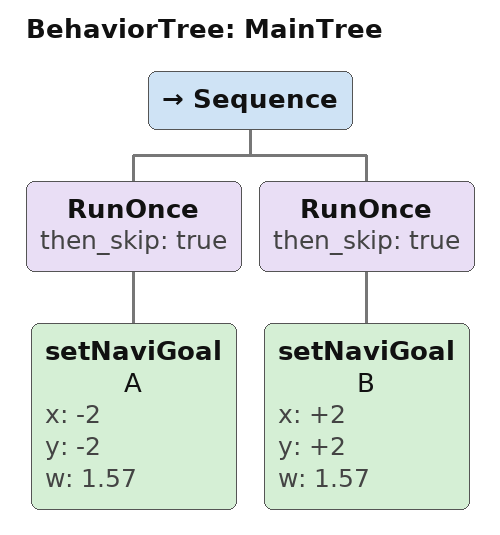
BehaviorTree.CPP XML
<root BTCPP_format="4">
    <BehaviorTree ID="MainTree">
        <Sequence>
            <RunOnce then_skip="true">
                <setNaviGoal name="A" x="-2" y="-2" w="1.57"/>
            </RunOnce>
            <RunOnce then_skip="true">
                <setNaviGoal name="B" x="+2" y="+2" w="1.57"/>
            </RunOnce>
        </Sequence>
    </BehaviorTree>
</root>
